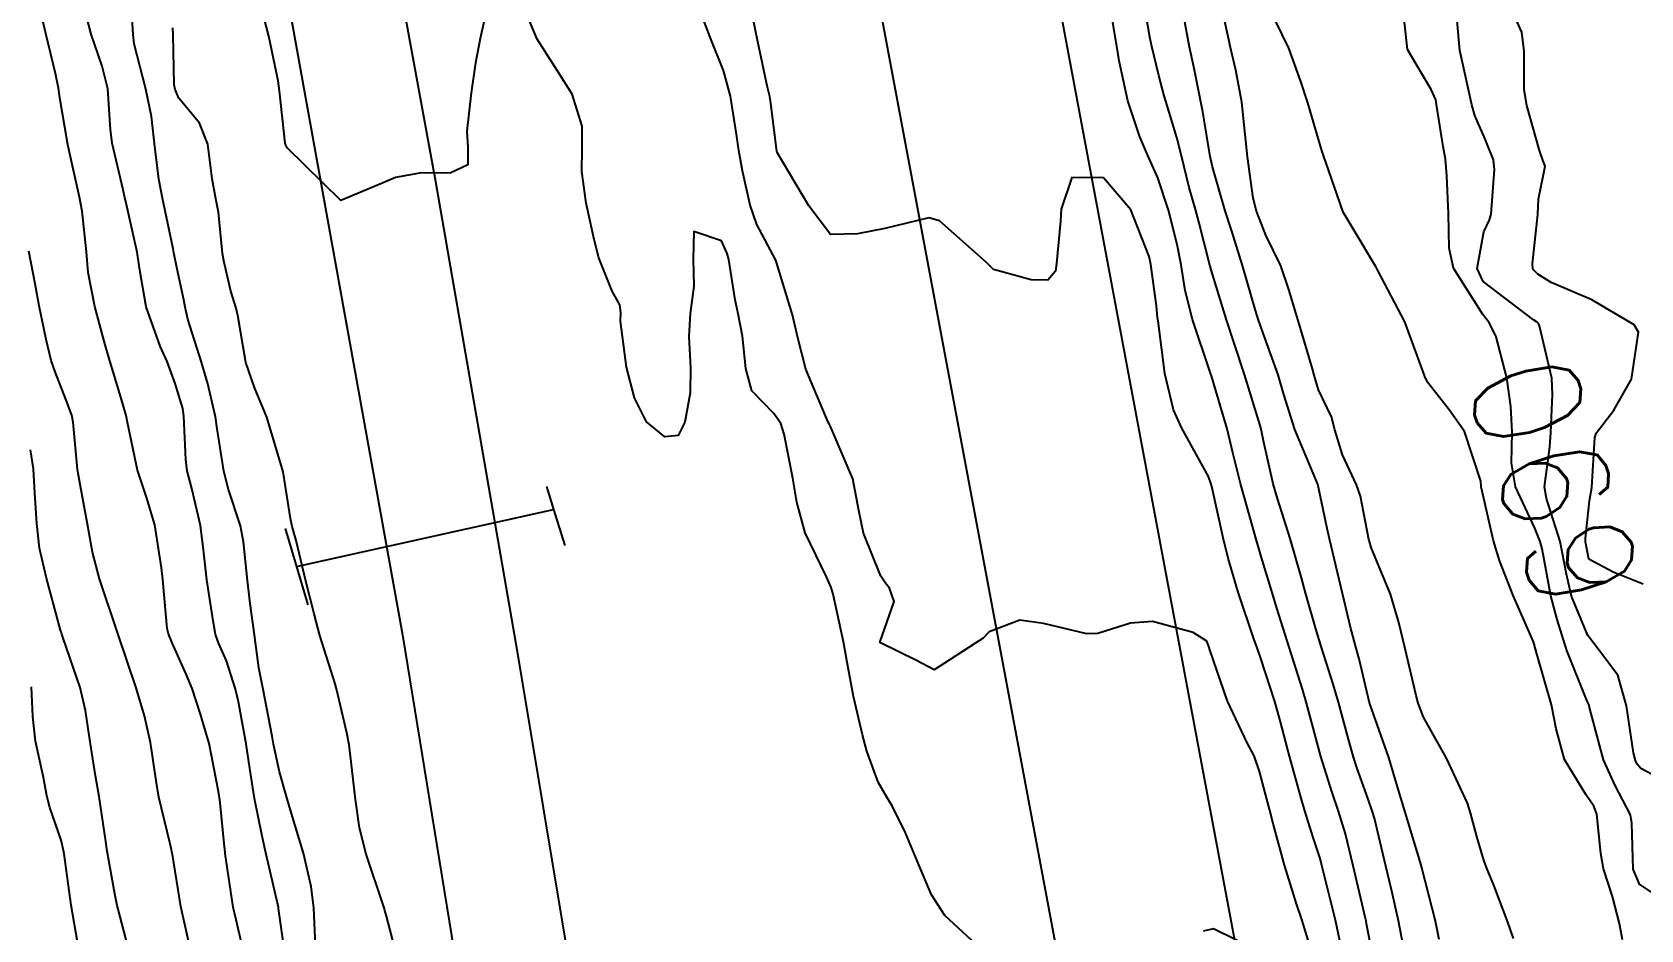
# Model space of a CAD drawing. Header units: metres. Extents: x 298520 to 308411, y 7433745 to 7450750.
# Drawn here: x 300877 to 300936.1, y 7447398.1 to 7447431.1 of the extents above; entities that cross this region are included whole.
import ezdxf
from ezdxf.enums import TextEntityAlignment as Align

# ---------------------------------------------------------------- set-up
doc = ezdxf.new("R2010")
doc.units = ezdxf.units.M
doc.header["$LTSCALE"] = 10
for name, color, linetype in [('Cotas', 45, 'Continuous'), ('Curvas de Nivel 1m', 11, 'Continuous'), ('Curvas de Nivel 5m', 15, 'Continuous'), ('Linha Férrea', 251, 'TRACKS'), ('Pórtico', 62, 'Continuous'), ('Vias Primárias', 230, 'Continuous')]:
    doc.layers.add(name, color=color, linetype=linetype)
doc.styles.add('Style-STANDARD', font='STANDARD.shx')
doc.linetypes.add('TRACKS', pattern='A,0.15,[130,ltypeshp.shx,S=0.25,R=0,X=0,Y=0],0.15', length=0.3)

msp = doc.modelspace()

# ---------------------------------------------------------------- linework, layer by layer
at = {"layer": 'Curvas de Nivel 1m', "flags": 128}
for points, elevation in [([(300886.347, 7447396.937), (300886.073, 7447398.909), (300886.068, 7447398.94), (300886.045, 7447399.05), (300885.601, 7447400.945), (300885.471, 7447401.555), (300885.186, 7447402.949), (300885.017, 7447404.043), (300884.877, 7447404.952), (300884.595, 7447406.499), (300884.491, 7447406.957), (300884.153, 7447408.005), (300883.862, 7447408.666), (300883.758, 7447408.966), (300883.67, 7447409.468), (300883.439, 7447410.971), (300883.313, 7447412.083), (300883.197, 7447412.975), (300882.882, 7447414.332), (300882.711, 7447414.983), (300882.658, 7447415.394), (300882.595, 7447416.985), (300882.549, 7447417.269), (300882.275, 7447418.19), (300881.972, 7447418.993), (300881.725, 7447419.562), (300881.21, 7447421.001), (300880.974, 7447422.356), (300880.878, 7447423.005), (300880.443, 7447424.918), (300880.422, 7447425.009), (300880.357, 7447425.296), (300879.955, 7447427.014), (300879.892, 7447427.511), (300879.798, 7447429.016), (300879.59, 7447429.843), (300879.183, 7447431.022), (300878.749, 7447432.728)], 678), ([(300887.427, 7447397.528), (300887.37, 7447398.927), (300887.272, 7447399.711), (300886.98, 7447400.931), (300886.514, 7447402.51), (300886.384, 7447402.937), (300886.108, 7447403.924), (300885.888, 7447404.942), (300885.84, 7447405.229), (300885.504, 7447406.946), (300885.35, 7447407.749), (300885.185, 7447408.95), (300885.03, 7447410.102), (300884.927, 7447410.953), (300884.786, 7447412.375), (300884.672, 7447412.955), (300884.233, 7447414.298), (300884.058, 7447414.963), (300883.819, 7447416.527), (300883.753, 7447416.968), (300883.476, 7447418.173), (300883.236, 7447418.976), (300882.735, 7447420.555), (300882.636, 7447420.985), (300882.59, 7447421.26), (300882.327, 7447422.448), (300882.222, 7447422.991), (300882.193, 7447423.133), (300881.802, 7447424.996), (300881.671, 7447425.689), (300881.516, 7447426.999), (300881.403, 7447427.99), (300881.191, 7447429.002), (300880.77, 7447430.664), (300880.722, 7447431.007), (300880.623, 7447432.836)], 679), ([(300912.029, 7447397.272), (300910.551, 7447398.645), (300910.054, 7447399.407), (300909.532, 7447400.658), (300909.102, 7447401.684), (300908.61, 7447402.672), (300908.413, 7447402.992), (300908.102, 7447403.544), (300907.683, 7447404.684), (300907.527, 7447405.281), (300907.188, 7447406.69), (300906.97, 7447407.877), (300906.824, 7447408.693), (300906.439, 7447410.447), (300906.371, 7447410.698), (300906.197, 7447411.089), (300905.411, 7447412.708), (300905.104, 7447413.831), (300904.963, 7447414.713), (300904.649, 7447416.324), (300904.518, 7447416.717), (300904.267, 7447417.087), (300903.46, 7447417.918), (300903.233, 7447418.736), (300903.11, 7447419.929), (300902.949, 7447420.74), (300902.84, 7447421.264), (300902.607, 7447422.746), (300902.555, 7447422.967), (300902.34, 7447423.423), (300901.327, 7447423.776), (300901.303, 7447422.76), (300901.324, 7447421.759), (300901.194, 7447420.761), (300901.145, 7447419.917), (300901.203, 7447418.761), (300901.192, 7447417.843), (300900.996, 7447416.763), (300900.746, 7447416.275), (300900.255, 7447416.231), (300899.591, 7447416.78), (300899.147, 7447417.663), (300898.857, 7447418.791), (300898.63, 7447420.473), (300898.643, 7447420.795), (300898.603, 7447421.082), (300898.321, 7447421.58), (300897.841, 7447422.805), (300897.665, 7447423.481), (300897.372, 7447424.81), (300897.209, 7447425.973), (300897.222, 7447426.812), (300897.22, 7447427.636), (300896.856, 7447428.813), (300896.413, 7447429.507), (300895.575, 7447430.829), (300894.948, 7447432.335)], 681), ([(300926.405, 7447396.456), (300926.042, 7447398.339), (300926.025, 7447398.443), (300926.02, 7447398.46), (300926.014, 7447398.489), (300925.547, 7447400.468), (300925.26, 7447401.648), (300925.011, 7447402.476), (300924.781, 7447403.161), (300924.364, 7447404.486), (300924.126, 7447405.352), (300923.821, 7447406.493), (300923.685, 7447406.957), (300923.196, 7447408.5), (300922.748, 7447409.941), (300922.575, 7447410.506), (300922.205, 7447411.714), (300921.97, 7447412.512), (300921.871, 7447412.858), (300921.412, 7447414.518), (300921.132, 7447415.638), (300920.913, 7447416.523), (300920.34, 7447418.472), (300920.318, 7447418.53), (300920.285, 7447418.638), (300919.643, 7447420.54), (300919.378, 7447421.599), (300919.225, 7447422.547), (300919.086, 7447423.294), (300918.768, 7447424.554), (300918.371, 7447425.736), (300918.007, 7447426.564), (300917.705, 7447427.252), (300917.268, 7447428.571), (300916.952, 7447430.04), (300916.861, 7447430.576), (300916.547, 7447432.484)], 684), ([(300931.441, 7447397.803), (300931.227, 7447398.402), (300930.709, 7447399.764), (300930.45, 7447400.414), (300930.341, 7447400.681), (300930.084, 7447401.548), (300929.862, 7447402.422), (300929.744, 7447402.776), (300928.977, 7447404.431), (300928.135, 7447405.929), (300927.935, 7447406.442), (300927.862, 7447406.726), (300927.461, 7447408.447), (300927.22, 7447409.407), (300926.914, 7447410.453), (300926.21, 7447412.158), (300926.141, 7447412.39), (300926.127, 7447412.461), (300925.815, 7447414.053), (300925.668, 7447414.468), (300925.154, 7447415.572), (300924.877, 7447416.481), (300924.748, 7447416.963), (300924.278, 7447417.949), (300924.108, 7447418.492), (300924.047, 7447418.732), (300923.525, 7447420.498), (300923.186, 7447421.64), (300922.885, 7447422.504), (300922.344, 7447423.636), (300921.995, 7447424.514), (300921.876, 7447424.999), (300921.662, 7447426.517), (300921.576, 7447427.333), (300921.459, 7447428.519), (300921.235, 7447429.701), (300921.036, 7447430.524), (300920.643, 7447432.335)], 687), ([(300936.198, 7447410.819), (300935.099, 7447411.254), (300934.207, 7447411.729), (300934.084, 7447412.371), (300934.076, 7447412.51), (300934.228, 7447413.882), (300934.317, 7447414.369), (300934.426, 7447416.202), (300934.478, 7447416.367), (300935.119, 7447417.205), (300935.768, 7447418.348), (300936.031, 7447420.075), (300935.864, 7447420.347), (300934.316, 7447421.263), (300932.815, 7447421.896), (300932.33, 7447422.202), (300932.147, 7447422.392), (300932.131, 7447422.596), (300932.334, 7447424.39), (300932.335, 7447424.408), (300932.361, 7447424.956), (300932.599, 7447426.168), (300932.513, 7447426.389), (300932.386, 7447426.746), (300931.927, 7447428.395), (300931.828, 7447428.976), (300931.829, 7447430.396), (300931.741, 7447431.089), (300931.159, 7447432.403)], 691), ([(300884.873, 7447396.952), (300884.509, 7447398.485), (300884.405, 7447398.956), (300884.11, 7447400.922), (300884.106, 7447400.96), (300884.076, 7447401.288), (300883.922, 7447402.793), (300883.9, 7447402.963), (300883.863, 7447403.197), (300883.518, 7447404.969), (300883.207, 7447406.047), (300882.892, 7447406.979), (300882.675, 7447407.509), (300882.16, 7447408.661), (300882.024, 7447408.991), (300881.972, 7447409.186), (300881.812, 7447410.994), (300881.774, 7447411.417), (300881.521, 7447412.997), (300881.217, 7447414.011), (300880.89, 7447415.004), (300880.519, 7447416.749), (300880.467, 7447417.008), (300880.27, 7447417.68), (300879.868, 7447419.014), (300879.696, 7447419.612), (300879.316, 7447421.02), (300879.08, 7447422.268), (300879.01, 7447423.023), (300878.86, 7447424.513), (300878.762, 7447425.026), (300878.378, 7447426.73), (300878.321, 7447427.031), (300878.039, 7447428.675), (300877.979, 7447429.036), (300877.875, 7447429.574), (300877.523, 7447431.044), (300877.317, 7447431.922)], 677), ([(300893.764, 7447432.168), (300893.471, 7447430.854), (300893.306, 7447429.971), (300893.147, 7447428.859), (300892.985, 7447427.457), (300893.027, 7447426.86), (300893.017, 7447426.217), (300892.368, 7447425.908), (300891.322, 7447425.927), (300890.366, 7447425.748), (300889.761, 7447425.497), (300888.353, 7447424.91), (300886.381, 7447426.841), (300886.333, 7447426.941), (300886.312, 7447427.012), (300886.102, 7447428.943), (300886.049, 7447429.303), (300885.711, 7447430.947), (300885.451, 7447431.942)], 681), ([(300925.099, 7447397.54), (300924.893, 7447398.477), (300924.502, 7447400.048), (300924.393, 7447400.485), (300924.329, 7447400.74), (300924.083, 7447401.513), (300923.775, 7447402.493), (300923.641, 7447402.951), (300923.209, 7447404.499), (300922.871, 7447405.763), (300922.668, 7447406.505), (300922.159, 7447408.083), (300922.009, 7447408.512), (300921.91, 7447408.769), (300921.322, 7447410.519), (300920.951, 7447411.777), (300920.768, 7447412.524), (300920.351, 7447414.409), (300920.319, 7447414.529), (300920.237, 7447414.77), (300919.254, 7447416.545), (300918.945, 7447417.225), (300918.622, 7447418.555), (300918.38, 7447420.491), (300918.365, 7447420.559), (300918.356, 7447420.602), (300918.318, 7447421.039), (300918.113, 7447422.562), (300918.053, 7447422.846), (300917.375, 7447424.57), (300916.37, 7447425.745), (300915.209, 7447425.753), (300914.82, 7447424.595), (300914.8, 7447424.144), (300914.644, 7447422.597), (300914.611, 7447422.316), (300914.327, 7447421.978), (300913.714, 7447421.997), (300912.33, 7447422.376), (300912.08, 7447422.633), (300910.348, 7447424.168), (300909.964, 7447424.271), (300908.345, 7447423.876), (300907.343, 7447423.69), (300906.343, 7447423.659), (300905.549, 7447424.708), (300904.382, 7447426.675), (300904.372, 7447426.72), (300904.153, 7447428.477), (300904.112, 7447428.724), (300904.019, 7447429.116), (300903.671, 7447430.731), (300903.467, 7447431.758)], 683), ([(300935.443, 7447397.755), (300935.329, 7447398.351), (300935.07, 7447399.343), (300934.741, 7447400.36), (300934.641, 7447400.924), (300934.5, 7447402.364), (300934.391, 7447402.66), (300934.1, 7447403.09), (300933.308, 7447404.378), (300933.004, 7447405.507), (300932.835, 7447406.383), (300932.298, 7447408.252), (300932.261, 7447408.389), (300932.168, 7447408.699), (300931.425, 7447410.398), (300930.918, 7447411.691), (300930.698, 7447412.405), (300930.253, 7447414.39), (300930.253, 7447414.41), (300930.236, 7447414.603), (300929.642, 7447416.419), (300929.068, 7447417.225), (300928.281, 7447418.238), (300928.174, 7447418.441), (300928.112, 7447418.614), (300927.44, 7447420.449), (300926.456, 7447422.334), (300926.386, 7447422.459), (300926.334, 7447422.56), (300925.624, 7447423.749), (300925.182, 7447424.478), (300924.548, 7447426.32), (300924.487, 7447426.488), (300924.454, 7447426.559), (300924.386, 7447426.78), (300923.884, 7447428.495), (300923.629, 7447429.279), (300923.187, 7447430.502), (300922.445, 7447432.012)], 688), ([(300924.031, 7447397.298), (300923.657, 7447398.494), (300923.468, 7447399.079), (300923.024, 7447400.5), (300922.616, 7447401.976), (300922.482, 7447402.506), (300922.107, 7447403.934), (300921.905, 7447404.512), (300921.652, 7447404.983), (300920.926, 7447406.522), (300920.281, 7447408.41), (300920.247, 7447408.529), (300920.166, 7447408.721), (300919.671, 7447409.037), (300918.176, 7447409.447), (300917.362, 7447409.381), (300916.169, 7447409.007), (300915.767, 7447408.988), (300914.174, 7447409.372), (300913.299, 7447409.496), (300912.17, 7447409.069), (300911.959, 7447408.839), (300911.646, 7447408.635), (300910.747, 7447408.054), (300910.153, 7447407.667), (300909.506, 7447408.009), (300908.163, 7447408.68), (300908.683, 7447410.175), (300908.513, 7447410.675), (300908.371, 7447410.853), (300908.197, 7447411.107), (300907.552, 7447412.687), (300907.391, 7447413.519), (300907.168, 7447414.691), (300906.349, 7447416.612), (300906.299, 7447416.7), (300906.264, 7447416.769), (300905.443, 7447418.708), (300905.148, 7447419.864), (300904.951, 7447420.714), (300904.333, 7447422.72), (300903.64, 7447424.025), (300903.398, 7447424.734), (300903.117, 7447425.994), (300902.976, 7447426.741), (300902.907, 7447427.261), (300902.674, 7447428.746), (300902.417, 7447429.68), (300901.99, 7447430.754), (300901.708, 7447431.489)], 682), ([(300928.704, 7447397.766), (300928.573, 7447398.435), (300928.072, 7447400.395), (300928.059, 7447400.44), (300928.057, 7447400.456), (300927.453, 7447402.446), (300927.175, 7447403.376), (300926.854, 7447404.453), (300926.143, 7447406.46), (300925.768, 7447408.075), (300925.658, 7447408.468), (300925.455, 7447409.19), (300925.15, 7447410.476), (300924.972, 7447411.249), (300924.675, 7447412.483), (300924.589, 7447412.856), (300924.243, 7447414.49), (300924.233, 7447414.513), (300923.403, 7447416.499), (300922.994, 7447417.785), (300922.791, 7447418.505), (300922.303, 7447419.868), (300922.069, 7447420.512), (300921.959, 7447420.871), (300921.477, 7447422.519), (300921.085, 7447423.783), (300920.85, 7447424.525), (300920.377, 7447426.151), (300920.295, 7447426.531), (300920.027, 7447428.164), (300919.955, 7447428.537), (300919.689, 7447429.815), (300919.538, 7447430.543), (300919.321, 7447431.666)], 686), ([(300937.611, 7447398.762), (300936.065, 7447399.796), (300935.83, 7447400.344), (300935.787, 7447402.042), (300935.734, 7447402.345), (300935.174, 7447403.424), (300934.743, 7447404.361), (300934.227, 7447406.283), (300934.211, 7447406.369), (300934.195, 7447406.421), (300934.144, 7447406.52), (300933.392, 7447408.378), (300933.037, 7447409.524), (300932.814, 7447410.384), (300932.484, 7447412.114), (300932.421, 7447412.388), (300932.218, 7447412.871), (300931.511, 7447414.397), (300931.366, 7447415.279), (300931.384, 7447416.399), (300931.333, 7447417.339), (300931.19, 7447418.401), (300930.803, 7447419.9), (300930.554, 7447420.407), (300930.308, 7447420.725), (300929.233, 7447422.426), (300929.068, 7447423.157), (300929.047, 7447424.43), (300928.985, 7447425.819), (300928.933, 7447426.432), (300928.853, 7447426.898), (300928.614, 7447428.437), (300928.579, 7447428.612), (300928.408, 7447428.981), (300927.545, 7447430.449), (300927.434, 7447431.454)], 689), ([(300882.766, 7447397.715), (300882.48, 7447398.983), (300882.169, 7447400.891), (300882.151, 7447400.989), (300882.141, 7447401.057), (300882.076, 7447401.33), (300881.672, 7447402.994), (300881.581, 7447403.515), (300881.363, 7447404.998), (300881.149, 7447405.984), (300880.843, 7447407.003), (300880.163, 7447409.01), (300879.494, 7447411.017), (300879.236, 7447411.986), (300879.048, 7447413.022), (300878.78, 7447414.479), (300878.689, 7447415.026), (300878.525, 7447416.763), (300878.475, 7447417.028), (300878.268, 7447417.58), (300877.858, 7447418.616), (300877.72, 7447419.038), (300877.53, 7447419.806), (300877.279, 7447421.046), (300877.123, 7447421.85), (300876.89, 7447423.052)], 676), ([(300878.678, 7447397.679), (300878.448, 7447399.026), (300878.189, 7447400.911), (300878.169, 7447401.029), (300878.077, 7447401.412), (300877.665, 7447402.612), (300877.553, 7447403.038), (300877.431, 7447403.712), (300877.141, 7447405.045), (300877.038, 7447405.953), (300876.999, 7447407.047)], 674), ([(300922.031, 7447397.362), (300920.413, 7447398.153), (300920.038, 7447398.071)], 681)]:
    msp.add_lwpolyline(points, dxfattribs=dict(at, elevation=elevation))
at = {"layer": 'Curvas de Nivel 5m', "flags": 128}
for points, elevation in [([(300927.496, 7447396.978), (300927.215, 7447398.448), (300926.971, 7447399.539), (300926.752, 7447400.453), (300926.327, 7447402.221), (300926.256, 7447402.458), (300926.097, 7447402.915), (300925.69, 7447404.048), (300925.557, 7447404.468), (300925.334, 7447405.263), (300925.002, 7447406.477), (300924.812, 7447407.142), (300924.382, 7447408.487), (300924.173, 7447409.173), (300923.796, 7447410.494), (300923.643, 7447411.051), (300923.235, 7447412.5), (300922.768, 7447413.964), (300922.613, 7447414.506), (300922.257, 7447416.085), (300922.168, 7447416.511), (300922.135, 7447416.64), (300921.557, 7447418.517), (300921.182, 7447419.638), (300920.888, 7447420.524), (300920.331, 7447422.364), (300920.297, 7447422.495), (300920.287, 7447422.531), (300919.891, 7447424.08), (300919.767, 7447424.539), (300919.526, 7447425.382), (300919.235, 7447426.547), (300919.068, 7447427.228), (300918.664, 7447428.556), (300918.604, 7447428.756), (300918.412, 7447429.499), (300918.15, 7447430.563), (300918.081, 7447430.91), (300917.794, 7447432.567)], 685), ([(300890.482, 7447396.885), (300890.04, 7447398.62), (300889.979, 7447398.827), (300889.964, 7447398.891), (300889.93, 7447399.006), (300889.285, 7447400.902), (300889.046, 7447401.869), (300888.891, 7447402.908), (300888.739, 7447404.285), (300888.66, 7447404.912), (300888.574, 7447405.36), (300888.214, 7447406.919), (300888.199, 7447406.975), (300888.145, 7447407.155), (300887.591, 7447408.926), (300887.372, 7447409.731), (300887.077, 7447410.931), (300886.718, 7447412.425), (300886.571, 7447412.936), (300886.503, 7447413.223), (300886.243, 7447414.94), (300885.635, 7447416.946), (300885.182, 7447418.042), (300884.864, 7447418.954), (300884.577, 7447420.689), (300884.508, 7447420.958), (300884.319, 7447421.573), (300884.054, 7447422.688), (300884.011, 7447422.965), (300883.862, 7447424.482), (300883.767, 7447424.969), (300883.625, 7447425.71), (300883.469, 7447426.974), (300883.165, 7447427.753), (300882.4, 7447428.67), (300882.265, 7447428.991), (300882.234, 7447429.163), (300882.192, 7447430.992), (300882.182, 7447431.246)], 680), ([(300936.716, 7447403.725), (300936.11, 7447404.044), (300935.976, 7447404.206), (300935.916, 7447404.343), (300935.844, 7447404.617), (300935.589, 7447406.348), (300935.272, 7447407.471), (300934.591, 7447408.364), (300934.171, 7447408.929), (300933.566, 7447410.376), (300933.389, 7447411.19), (300933.157, 7447412.381), (300932.649, 7447413.966), (300932.574, 7447414.387), (300932.773, 7447415.867), (300932.81, 7447416.385), (300932.874, 7447417.787), (300932.843, 7447418.384), (300932.389, 7447420.302), (300932.352, 7447420.39), (300932.304, 7447420.44), (300932.169, 7447420.528), (300930.326, 7447421.938), (300930.1, 7447422.413), (300930.346, 7447423.754), (300930.556, 7447424.203), (300930.612, 7447424.407), (300930.742, 7447426.042), (300930.698, 7447426.407), (300930.39, 7447427.166), (300930.012, 7447428.029), (300929.908, 7447428.417), (300929.637, 7447429.644), (300929.468, 7447430.424), (300929.363, 7447431.503)], 690), ([(300880.662, 7447397.004), (300880.175, 7447398.876), (300880.137, 7447399.009), (300880.049, 7447399.448), (300879.779, 7447401.013), (300879.723, 7447401.367), (300879.473, 7447403.016), (300879.34, 7447403.782), (300879.146, 7447405.02), (300878.981, 7447406.175), (300878.782, 7447407.024), (300878.161, 7447408.839), (300878.112, 7447408.98), (300878.095, 7447409.031), (300878.064, 7447409.132), (300877.54, 7447411.04), (300877.293, 7447412.133), (300877.187, 7447413.045), (300877.12, 7447414.156), (300877.069, 7447415.048), (300876.954, 7447415.754)], 675)]:
    msp.add_lwpolyline(points, dxfattribs=dict(at, elevation=elevation))
at = {"layer": 'Linha Férrea', "flags": 128}
for points in [[(298729.261, 7450749.95), (298734.809, 7450730.65), (298742.343, 7450703.451), (298750.119, 7450676.237), (298757.889, 7450649.199), (298765.189, 7450623.712), (298769.985, 7450606.424), (298776.494, 7450583.287), (298783.055, 7450560.248), (298788.164, 7450542.214), (298793.821, 7450521.584), (298798.125, 7450506.606), (298804.386, 7450484.418), (298809.295, 7450466.837), (298814.551, 7450448.858), (298819.559, 7450431.225), (298826.267, 7450408.649), (298831.926, 7450389.314), (298837.135, 7450370.779), (298842.092, 7450352.398), (298847.802, 7450331.823), (298852.149, 7450316.412), (298858.34, 7450294.769), (298862.969, 7450278.965), (298867.952, 7450260.088), (298870.924, 7450249.95), (298873.722, 7450238.982), (298878.355, 7450222.697), (298882.025, 7450210.358), (298885.603, 7450197.651), (298890.189, 7450181.049), (298894.637, 7450166.006), (298898.995, 7450149.812), (298904.361, 7450131.79), (298908.122, 7450117.709), (298911.93, 7450103.946), (298916.104, 7450089.039), (298920.554, 7450073.399), (298923.212, 7450064.319), (298926.468, 7450052.577), (298930.321, 7450038.956), (298934.723, 7450023.223), (298938.252, 7450011.622), (298941.509, 7449999.193), (298944.399, 7449989.651), (298947.701, 7449977.682), (298952.335, 7449961.49), (298956.967, 7449946.581), (298961.92, 7449929.017), (298965.909, 7449915.258), (298970.082, 7449900.905), (298973.936, 7449887.787), (298977.788, 7449874.853), (298981.549, 7449862.469), (298986.366, 7449847.197), (298989.852, 7449836.37), (298994.575, 7449822.337), (298999.437, 7449807.292), (299004.068, 7449794.269), (299008.7, 7449781.657), (299013.057, 7449770.328), (299018.285, 7449757.718), (299022.322, 7449748.037), (299026.817, 7449737.63), (299031.861, 7449726.852), (299036.814, 7449716.896), (299043.096, 7449705.205), (299047.821, 7449696.534), (299054.335, 7449685.572), (299060.664, 7449675.852), (299069.469, 7449663.104), (299077.541, 7449652.872), (299085.429, 7449643.336), (299089.832, 7449637.784), (299098.728, 7449628.561), (299107.993, 7449618.793), (299117.442, 7449610.031), (299127.077, 7449601.223), (299138.453, 7449591.782), (299150.409, 7449582.651), (299162.779, 7449573.982), (299174.004, 7449567.002), (299185.962, 7449560.295), (299199.698, 7449553.222), (299213.253, 7449547.024), (299227.033, 7449541.5), (299241.999, 7449536.525), (299258.424, 7449531.831), (299277.224, 7449527.814), (299295.935, 7449525.032), (299311.589, 7449523.57), (299326.876, 7449522.883), (299340.975, 7449522.747), (299353.572, 7449523.111), (299369.274, 7449524.069), (299382.826, 7449525.211), (299396.609, 7449526.717), (299414.178, 7449529.501), (299430.969, 7449532.603), (299440.142, 7449534.839), (299451.094, 7449537.487), (299469.666, 7449542.917), (299486.963, 7449547.755), (299510.376, 7449554.83), (299531.414, 7449561.037), (299544.903, 7449564.894), (299559.186, 7449569.068), (299590.197, 7449576.665), (299616.417, 7449582.259), (299645.03, 7449585.805), (299675.251, 7449587.635), (299705.522, 7449586.259), (299732.882, 7449582.825), (299762.581, 7449576.088), (299791.888, 7449566.944), (299816.217, 7449556.896), (299840.774, 7449544.781), (299859.676, 7449534.387), (299878.529, 7449521.308), (299897.376, 7449507.135), (299919.538, 7449486.991), (299927.658, 7449478.626), (299947.133, 7449456.962), (299961.499, 7449437.961), (299971.137, 7449424.784), (299981.869, 7449408.322), (299997.595, 7449383.682), (300016.228, 7449354.96), (300035.864, 7449324.687), (300055.136, 7449295.587), (300073.232, 7449268.397), (300085.868, 7449249.95), (300089.501, 7449244.778), (300101.211, 7449227.647), (300111.197, 7449214.14), (300124.752, 7449194.736), (300135.909, 7449179.759), (300148.296, 7449162.129), (300160.805, 7449144.566), (300173.129, 7449128.481), (300185.523, 7449112.088), (300198.402, 7449095.758), (300207.462, 7449083.98), (300220.094, 7449068.515), (300233.468, 7449051.744), (300246.778, 7449035.349), (300263.478, 7449015.076), (300277.526, 7448998.444), (300292.814, 7448981.501), (300306.688, 7448964.856), (300324.623, 7448944.393), (300340.398, 7448926.517), (300357.9, 7448907.843), (300372.755, 7448891.817), (300392.041, 7448871.054), (300410.717, 7448852.066), (300427.475, 7448834.137), (300439.245, 7448822.858), (300454.898, 7448806.525), (300473.448, 7448788.164), (300493.111, 7448768.808), (300511.705, 7448749.95), (300518.198, 7448743.612), (300525.672, 7448735.984), (300530.889, 7448730.361), (300538.141, 7448723.284), (300543.771, 7448717.624), (300548.924, 7448711.903), (300554.778, 7448706.093), (300562.444, 7448698.573), (300570.483, 7448690.198), (300580.06, 7448680.508), (300590.013, 7448670.628), (300599.102, 7448661.391), (300608.565, 7448651.702), (300616.68, 7448643.32), (300625.581, 7448633.859), (300633.62, 7448625.859), (300641.21, 7448617.858), (300649.582, 7448609.897), (300659.386, 7448599.72), (300667.387, 7448591.231), (300676.098, 7448582.784), (300683.871, 7448574.669), (300691.725, 7448567.153), (300703.33, 7448554.876), (300711.744, 7448546.351), (300718.093, 7448539.767), (300726.506, 7448530.983), (300733.153, 7448523.695), (300741.152, 7448514.418), (300747.426, 7448507.242), (300750.054, 7448504.018), (300758.169, 7448493.99), (300764.854, 7448485.238), (300772.251, 7448475.55), (300781.114, 7448462.855), (300788.178, 7448452.147), (300795.99, 7448439.115), (300802.712, 7448427.661), (300809.137, 7448414.665), (300814.959, 7448402.42), (300819.763, 7448391.601), (300824.722, 7448378.533), (300829.079, 7448366.59), (300833.249, 7448353.858), (300836.592, 7448342.438), (300839.822, 7448330.572), (300842.678, 7448317.912), (300845.758, 7448304.202), (300848.387, 7448291.169), (300849.927, 7448279.903), (300851.843, 7448266.756), (300852.632, 7448254.174), (300852.974, 7448249.95), (300853.718, 7448237.64), (300853.896, 7448226.066), (300854.164, 7448215.145), (300853.836, 7448203.832), (300853.598, 7448192.905), (300852.795, 7448182.25), (300851.991, 7448170.79), (300850.801, 7448159.302), (300849.223, 7448146.768), (300848.151, 7448135.486), (300846.96, 7448124.114), (300845.442, 7448113.546), (300844.222, 7448102.204), (300842.288, 7448090.385), (300840.978, 7448078.33), (300839.608, 7448068.386), (300838.209, 7448056.39), (300836.541, 7448045.166), (300835.023, 7448032.665), (300833.535, 7448020.341), (300832.284, 7448009.205), (300831.094, 7447998.637), (300829.874, 7447985.926), (300828.432, 7447973.713), (300826.546, 7447955.639), (300825.162, 7447943.391), (300824.986, 7447942.247), (300823.836, 7447930.96), (300822.657, 7447919.829), (300821.593, 7447909.075), (300820.243, 7447895.408), (300819.533, 7447885.934), (300818.679, 7447872.07), (300818.298, 7447858.799), (300817.927, 7447851.916), (300817.786, 7447841.862), (300817.933, 7447833.489), (300818.516, 7447815.843), (300820.361, 7447795.876), (300822.449, 7447776.733), (300825.922, 7447758.996), (300827.722, 7447750.217), (300828.687, 7447743.229), (300830.467, 7447731.539), (300833.751, 7447711.152), (300838.977, 7447681.969), (300842.161, 7447664.851), (300846.249, 7447643.566), (300856.898, 7447587.933), (300861.3, 7447564.706), (300863.731, 7447552.015), (300867.081, 7447534.8), (300870.251, 7447518.153), (300879.139, 7447471.406), (300882.717, 7447452.426), (300886.196, 7447433.436), (300890.621, 7447408.952), (300893.065, 7447393.996), (300894.895, 7447382.534), (300896.018, 7447374.923), (300897.056, 7447367.88), (300898.671, 7447355.202), (300899.884, 7447344.173), (300901.155, 7447328.57), (300902.425, 7447306.17), (300902.632, 7447290.927), (300902.643, 7447274.906), (300901.209, 7447249.806), (300899.894, 7447235.454), (300897.424, 7447214.973), (300896.24, 7447207.108, -0.017609), (300893.245, 7447191.067), (300890.79, 7447180.008), (300886.347, 7447162.337), (300883.122, 7447151.267), (300877.521, 7447133.871), (300873.858, 7447123.752), (300865.532, 7447103.056), (300859.822, 7447090.388), (300850.503, 7447071.406), (300846.315, 7447063.106), (300836.805, 7447045.834), (300827.664, 7447031.197), (300815.395, 7447013.014), (300803.069, 7446996.228), (300792.968, 7446983.245), (300781.446, 7446969.292), (300759.63, 7446945.435), (300748.36, 7446933.669), (300737.301, 7446922.447), (300720.178, 7446905.644), (300707.821, 7446893.561), (300697.057, 7446883.028), (300686.376, 7446872.224), (300676.506, 7446862.329), (300660.145, 7446845.845), (300651.989, 7446837.638), (300637.917, 7446823.835), (300624.102, 7446810.419), (300614.955, 7446801.573), (300610.107, 7446796.538), (300599.124, 7446785.64, 0.017844), (300588.776, 7446774.611), (300582.973, 7446768.596), (300572.807, 7446757.15), (300570.635, 7446754.423, -0.018804), (300566.868, 7446749.902, -0.021463), (300565.197, 7446747.771, 0.014089), (300560.744, 7446742.236), (300556.818, 7446737.065), (300549.018, 7446726.402), (300544.903, 7446720.152), (300542.989, 7446717.435), (300540.702, 7446714.014), (300534.516, 7446704.131), (300528.813, 7446694.775), (300525.37, 7446688.688), (300519.775, 7446678.443, 0.017217), (300513.559, 7446666.068), (300510.115, 7446659.471), (300505.35, 7446648.44), (300501.39, 7446638.953, 0.017957), (300498.447, 7446631.125), (300492.383, 7446614.647), (300488.086, 7446600.958), (300484.889, 7446590.082), (300482.448, 7446580.533), (300479.028, 7446566.174), (300474.999, 7446546.195), (300472.245, 7446530.076), (300469.723, 7446510.133), (300467.649, 7446494.09), (300465.343, 7446472.628), (300462.509, 7446448.283), (300460.589, 7446427.75), (300458.173, 7446403.459), (300455.716, 7446377.743), (300453.679, 7446357.578), (300451.179, 7446331.957), (300448.408, 7446302.907), (300446.096, 7446278.461), (300443.948, 7446255.986), (300443.327, 7446249.95), (300441.921, 7446236.026), (300439.714, 7446214.959), (300437.145, 7446189.663), (300434.772, 7446164.489), (300432.986, 7446145.942), (300427.675, 7446092.019), (300425.457, 7446069.071), (300422.052, 7446034.05), (300420.454, 7446017.74), (300416.946, 7445981.751), (300414.159, 7445952.95), (300410.686, 7445916.311), (300408.437, 7445891.812), (300405.718, 7445868.171), (300403.766, 7445842.739), (300401.654, 7445818.651), (300400.337, 7445806.143), (300399.876, 7445801.282), (300399.266, 7445794.558)], [(298905.363, 7450145.031), (298910.207, 7450124.873), (298915.002, 7450108.012), (298921.739, 7450085.266), (298926.98, 7450064.83), (298931.003, 7450051.742), (298934.224, 7450039.953), (298937.65, 7450027.983), (298940.458, 7450017.786), (298943.206, 7450008.624), (298945.866, 7449998.811), (298948.85, 7449988.084), (298952.218, 7449977.183), (298954.849, 7449967.637), (298957.892, 7449956.733), (298961.763, 7449943.848), (298964.896, 7449932.558), (298968.973, 7449920.293), (298972.372, 7449908.382), (298975.8, 7449896.208), (298979.287, 7449884.682), (298982.035, 7449875.079), (298985.463, 7449863.464), (298988.891, 7449853.475), (298994.252, 7449836.792), (298999.642, 7449820.007), (299004.122, 7449806.223), (299009.577, 7449791.55), (299017.072, 7449771.922), (299023.852, 7449755.78), (299031.351, 7449735.099), (299042.615, 7449714.768), (299049.157, 7449702.257), (299057.947, 7449687.795), (299067.128, 7449674.025), (299074.388, 7449663.764), (299083.266, 7449652.271), (299093.226, 7449640.21), (299104.865, 7449628.3), (299116.059, 7449616.929), (299127.188, 7449606.965), (299134.846, 7449600.398), (299146.061, 7449590.999), (299159.8, 7449581.134), (299172.881, 7449572.672), (299188.754, 7449563.553), (299203.487, 7449555.781), (299219.692, 7449548.782), (299229.285, 7449544.979), (299249.695, 7449538.196), (299264.418, 7449534.22), (299286.841, 7449530.183), (299305.276, 7449527.832), (299319.472, 7449527.113), (299340.209, 7449526.73), (299362.575, 7449527.496), (299380.335, 7449528.889), (299402.027, 7449531.43), (299418.393, 7449534.55), (299439.271, 7449538.773), (299455.546, 7449542.61), (299468.219, 7449546.447), (299486.071, 7449551.679), (299502.678, 7449556.429), (299521.873, 7449562.476), (299544.903, 7449569.511), (299558.765, 7449572.874), (299572.65, 7449576.475), (299589.389, 7449580.647), (299603.615, 7449583.903), (299623.713, 7449587.445), (299640.449, 7449589.67), (299657.813, 7449590.983), (299675.925, 7449591.554), (299694.255, 7449591.042), (299708.541, 7449590.126), (299722.182, 7449588.244), (299738.919, 7449585.56), (299759.653, 7449580.821), (299775.25, 7449576.474), (299786.436, 7449572.94), (299797.015, 7449569.282), (299807.003, 7449565.52), (299816.424, 7449561.561), (299823.596, 7449557.979), (299834.148, 7449553.022), (299842.943, 7449548.641), (299850.946, 7449544.045), (299857.58, 7449540.07), (299867.592, 7449534.039), (299879.685, 7449526.144), (299888.765, 7449519.647), (299901.686, 7449509.708), (299911.305, 7449500.703), (299920.635, 7449492.515), (299928.708, 7449484.626), (299935.814, 7449476.733), (299943.925, 7449467.258), (299951.104, 7449459.003), (299957.671, 7449450.784), (299963.484, 7449442.67), (299970.77, 7449432.303), (299976.475, 7449423.904), (299982.432, 7449414.862), (299988.891, 7449404.85), (299995.852, 7449394.443), (300002.312, 7449383.928), (300010.887, 7449370.223), (300018.781, 7449358.239), (300026.569, 7449345.892), (300033.388, 7449335.88), (300041.176, 7449324.037), (300049.358, 7449311.838), (300057.288, 7449299.745), (300065.47, 7449287.364), (300073.508, 7449275.701), (300081.011, 7449264.541), (300090.196, 7449251.298), (300091.164, 7449249.95), (300100.525, 7449236.167), (300109.403, 7449223.951), (300117.162, 7449213.187), (300127.336, 7449198.457), (300139.6, 7449181.446), (300149.952, 7449166.72), (300159.813, 7449153.466), (300168.75, 7449141.382), (300179.779, 7449126.346), (300190.932, 7449112.414), (300203.876, 7449095.222), (300217.308, 7449078.587), (300230.374, 7449062.005), (300242.887, 7449046.162), (300256.877, 7449029.774), (300272.777, 7449010.921), (300288.309, 7448992.868), (300306.303, 7448971.97), (300322.512, 7448953.54), (300337.055, 7448937.024), (300349.196, 7448923.521), (300363.433, 7448907.803), (300372.178, 7448898.27), (300387.649, 7448881.624), (300402.322, 7448866.086), (300417.298, 7448851.105), (300428.763, 7448838.962), (300440.716, 7448827.379), (300454.398, 7448813.148), (300467.461, 7448800.639), (300481.638, 7448785.533), (300502.227, 7448765.254), (300514.06, 7448753.852), (300517.826, 7448749.95), (300528.275, 7448738.976), (300540.783, 7448726.333), (300551.364, 7448715.261), (300568.358, 7448698.083), (300580.431, 7448686.447), (300591.073, 7448675.242), (300605.822, 7448659.996), (300619.827, 7448645.871), (300631.531, 7448633.85), (300641.93, 7448623.388), (300651.196, 7448614.132), (300663.21, 7448601.736), (300675.654, 7448588.967), (300686.366, 7448579.136), (300697.132, 7448567.001), (300714.307, 7448549.82), (300728.065, 7448535.254), (300742.189, 7448519.954), (300754.02, 7448506), (300763.608, 7448493.67), (300772.134, 7448482.969), (300781.594, 7448469.905), (300789.873, 7448457.453), (300798.087, 7448444.138), (300806.367, 7448430.378), (300809.353, 7448423.731), (300815.826, 7448410.715), (300822.176, 7448396.83), (300827.777, 7448382.459), (300832.26, 7448369.325), (300838.297, 7448352.647), (300842.655, 7448335.903), (300846.951, 7448318.72), (300850.061, 7448305.153), (300853.485, 7448286.05), (300855.912, 7448269.922), (300857.341, 7448249.95), (300858.33, 7448231.606), (300857.942, 7448206.205), (300856.925, 7448178.368), (300854.333, 7448156.855), (300851.333, 7448129.708), (300849.095, 7448108.502), (300845.739, 7448085.317), (300843.044, 7448064.17), (300840.396, 7448043.097), (300838.567, 7448030.951), (300837.041, 7448016.016), (300835.11, 7447994.958), (300832.975, 7447975.28), (300830.738, 7447953.623), (300829.108, 7447937.188), (300828.366, 7447933.435), (300827.045, 7447924.743), (300825.629, 7447910.191), (300824.268, 7447895.589), (300822.966, 7447881.617), (300821.953, 7447863.074), (300821.73, 7447846.352), (300821.738, 7447838.346), (300822.298, 7447822.796), (300823.264, 7447806.625), (300824.128, 7447792.391), (300826.211, 7447777.691), (300829.715, 7447760.435), (300831.501, 7447751.07), (300833.495, 7447738.255), (300836.415, 7447720.056), (300862.711, 7447579.549), (300879.787, 7447489.912), (300882.904, 7447473.371), (300886.736, 7447453.399), (300891.84, 7447425.61), (300894.824, 7447408.419), (300897.501, 7447392.308), (300900.259, 7447374.699), (300902.627, 7447356.768), (300903.989, 7447344.999), (300904.86, 7447335.88), (300905.847, 7447322.28), (300906.291, 7447313.022), (300906.573, 7447308.418), (300906.759, 7447298.893), (300906.88, 7447292.725, -0.006984), (300906.844, 7447284.829), (300906.695, 7447276.838), (300906.36, 7447267.883), (300905.744, 7447256.667), (300905.23, 7447249.95), (300904.292, 7447239.525), (300903.012, 7447227.25), (300901.034, 7447212.309), (300899.543, 7447202.921, -0.011988), (300897.909, 7447194.02), (300894.997, 7447180.769), (300891.356, 7447165.387), (300887.457, 7447151.115), (300883.301, 7447137.652), (300876.75, 7447119.219), (300874.099, 7447111.988), (300871.749, 7447106.138, -0.018309), (300868.914, 7447099.764, 0.011681), (300865.826, 7447093.061), (300860.469, 7447081.825), (300851.72, 7447064.422), (300846.208, 7447053.937), (300843.033, 7447048.479), (300836.89, 7447038.137), (300827.206, 7447022.921), (300821.11, 7447014.014), (300814.857, 7447005.089), (300809.628, 7446998.099), (300801.236, 7446986.884), (300791.122, 7446974.407), (300781.425, 7446962.969), (300774.943, 7446955.767), (300762.88, 7446942.762), (300751.299, 7446930.933), (300734.873, 7446914.565), (300727.949, 7446907.628), (300717.868, 7446897.443), (300705.6, 7446885.783), (300698.716, 7446879.048), (300668.127, 7446848.06), (300640.994, 7446821.407), (300627.442, 7446808.23), (300610.345, 7446790.697), (300597.443, 7446778.155), (300592.334, 7446772.486), (300571.229, 7446748.595), (300567.705, 7446744.65), (300564.743, 7446740.8), (300562.62, 7446737.769), (300551.356, 7446722.391), (300544.903, 7446712.981), (300541.869, 7446707.917), (300539.497, 7446704.103, 0.003437), (300530.37, 7446689.205, 0.010632), (300522.744, 7446675.931, 0.016565), (300518.05, 7446666.625, -0.011698), (300511.771, 7446653.868, 0.029635), (300510.132, 7446650.211), (300505.481, 7446638.898), (300500.314, 7446625.471), (300492.316, 7446601.197), (300488.229, 7446587.047), (300485.297, 7446575.185), (300482.347, 7446562.473), (300481.087, 7446556.089, 0.004599), (300479.148, 7446545.763), (300476.443, 7446530.265), (300474.645, 7446518.085), (300472.755, 7446502.987), (300471.297, 7446490.618), (300469.17, 7446472.092), (300467.901, 7446459.793), (300466.767, 7446449.806), (300465.445, 7446435.701), (300463.191, 7446412.592), (300462.659, 7446405.266), (300461.606, 7446397.228), (300459.608, 7446375.419), (300458.167, 7446361.3), (300456.938, 7446349.283), (300454.601, 7446324.341), (300452.383, 7446301.27), (300450.408, 7446280.731), (300448.612, 7446261.944), (300447.444, 7446249.79), (300445.943, 7446235.321), (300443.682, 7446213.965), (300443.009, 7446207.561), (300441.275, 7446189.511), (300439.198, 7446168.049), (300436.473, 7446140.607), (300434.029, 7446115.856), (300431.015, 7446085.098), (300427.797, 7446052.837), (300425.199, 7446025.415), (300423.636, 7446009.727), (300422.457, 7445994.573), (300421.615, 7445989.53), (300419.286, 7445963.664), (300415.807, 7445928.192), (300414.69, 7445917.527), (300413.782, 7445904.921), (300412.247, 7445888.391), (300411.949, 7445886.157), (300411.266, 7445881.618), (300410.692, 7445876.189), (300409.038, 7445857.286), (300407.606, 7445838.578), (300405.212, 7445812.517), (300404.532, 7445804.524), (300403.437, 7445794.141)]]:
    msp.add_lwpolyline(points, format="xyb", dxfattribs=at)
at = {"layer": 'Pórtico'}
for points in [[(300895.908, 7447414.403), (300896.172, 7447413.564), (300896.59, 7447412.236)], [(300886.731, 7447411.463), (300896.172, 7447413.564)], [(300886.318, 7447412.865), (300887.144, 7447410.062)]]:
    msp.add_lwpolyline(points, dxfattribs=at)
at = {"layer": 'Vias Primárias'}
for points in [[(300942.689, 7447301.604, -0.297396), (300937.291, 7447306.125, -0.03503), (300936.205, 7447310.865), (300935.505, 7447315.33, 0.005573), (300934.804, 7447319.668), (300930.023, 7447347.27), (300922.58, 7447390.36), (300910.051, 7447457.171), (300905.944, 7447478.887), (300903.13, 7447494.356), (300900.528, 7447508.301, -0.002149), (300897.877, 7447521.735, 0.022052), (300894.644, 7447535.258, 0.025568), (300890.757, 7447546.612, -0.002887), (300886.372, 7447557.747, -0.02521), (300883.98, 7447564.989, -0.033583), (300880.763, 7447580.742), (300877.53, 7447604.66), (300876.915, 7447610.035), (300874.438, 7447628.823), (300872.206, 7447650.254, -0.008856)], [(300867.089, 7447644.455, -0.019026), (300868.394, 7447631.055, 0.015045), (300869.92, 7447613.984), (300871.08, 7447603.855), (300874.321, 7447579.871, 0.033583), (300877.713, 7447563.264, 0.02521), (300880.31, 7447555.4, 0.002887), (300884.723, 7447544.196, -0.025568), (300888.395, 7447533.47, -0.022052), (300891.494, 7447520.504, 0.002141), (300894.147, 7447507.062), (300896.738, 7447493.178), (300899.553, 7447477.702), (300903.663, 7447455.969), (300916.183, 7447389.208), (300923.617, 7447346.164), (300928.399, 7447318.558, -0.016692), (300930.151, 7447305.955, -0.048012), (300930.376, 7447280.447, 0.028737), (300930.08, 7447270.481, -0.054945), (300929.598, 7447264.612), (300926.948, 7447249.564), (300926.015, 7447244.544), (300919.405, 7447211.641)]]:
    msp.add_lwpolyline(points, format="xyb", dxfattribs=at)

# ---------------------------------------------------------------- texts
at = {"layer": 'Cotas', "style": 'Style-STANDARD'}
msp.add_text('690', height=4, rotation=108.22729, dxfattribs=at).set_placement((300932.934, 7447414.551, 690), align=Align.MIDDLE_CENTER)

doc.saveas('drawing.dxf')
